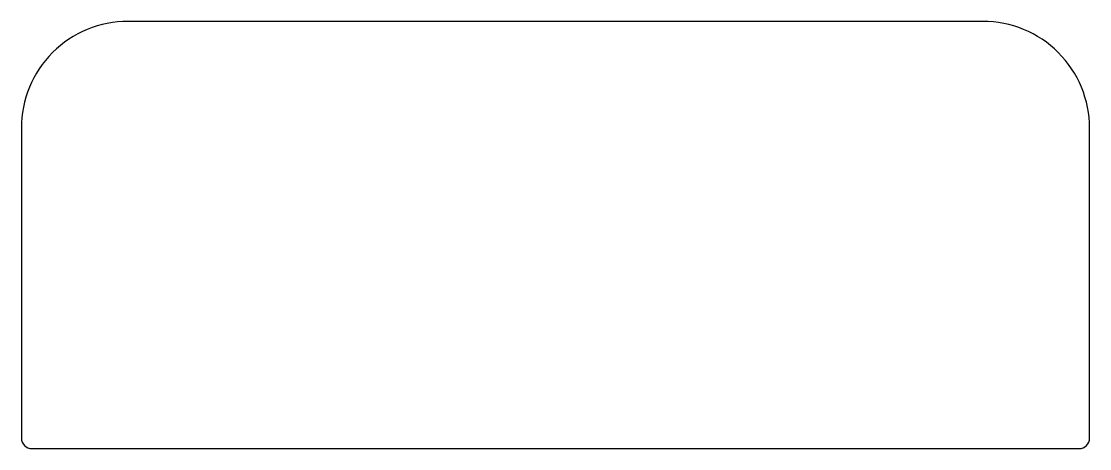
# Model space of a CAD drawing. Extents: x 405.6 to 425.6, y 220.3 to 228.3.
import ezdxf

# ---------------------------------------------------------------- set-up
doc = ezdxf.new("R2010")
doc.units = 0
doc.header["$LTSCALE"] = 15
doc.layers.get('0').update_dxf_attribs({"linetype": 'CONTINUOUS'})

msp = doc.modelspace()

# ---------------------------------------------------------------- linework, layer by layer
at = {"color": 0, "ltscale": 0.05}
msp.add_lwpolyline([(407.573, 228.267, 0.414214), (405.573, 226.267), (405.573, 220.467, 0.414214), (405.773, 220.267), (425.373, 220.267, 0.414214), (425.573, 220.467), (425.573, 226.267, 0.414214), (423.573, 228.267)], format="xyb", close=True, dxfattribs=at)

doc.saveas('drawing.dxf')
